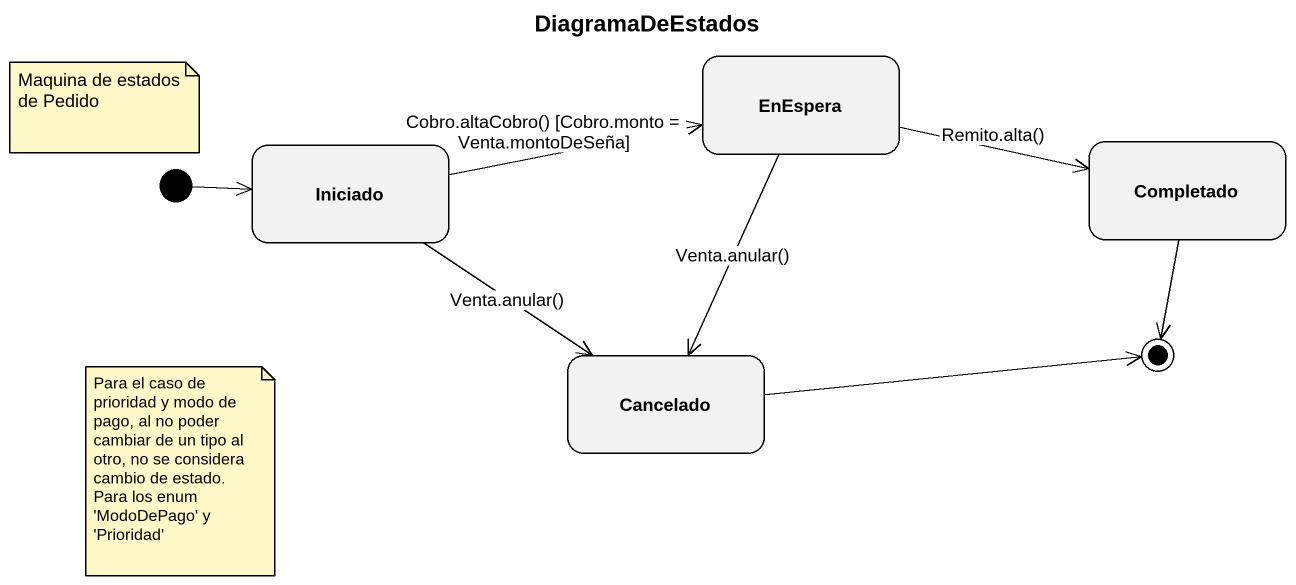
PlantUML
@startuml
title DiagramaDeEstados
hide empty description
state EnEspera
state Iniciado
state Completado
state Cancelado
[*] -right-> Iniciado
EnEspera -right-> Completado : Remito.alta()
EnEspera --> Cancelado : Venta.anular()
Iniciado -right-> EnEspera : Cobro.altaCobro() [Cobro.monto = Venta.montoDeSeña]
Iniciado --> Cancelado : Venta.anular()
Completado --> [*]
Cancelado -right-> [*]
note as N1
  Maquina de estados de Pedido
end note
note as N2
  Para el caso de prioridad y modo de pago, al no poder cambiar de un tipo al otro, no se considera cambio de estado. Para los enum 'ModoDePago' y 'Prioridad'
end note
@enduml
